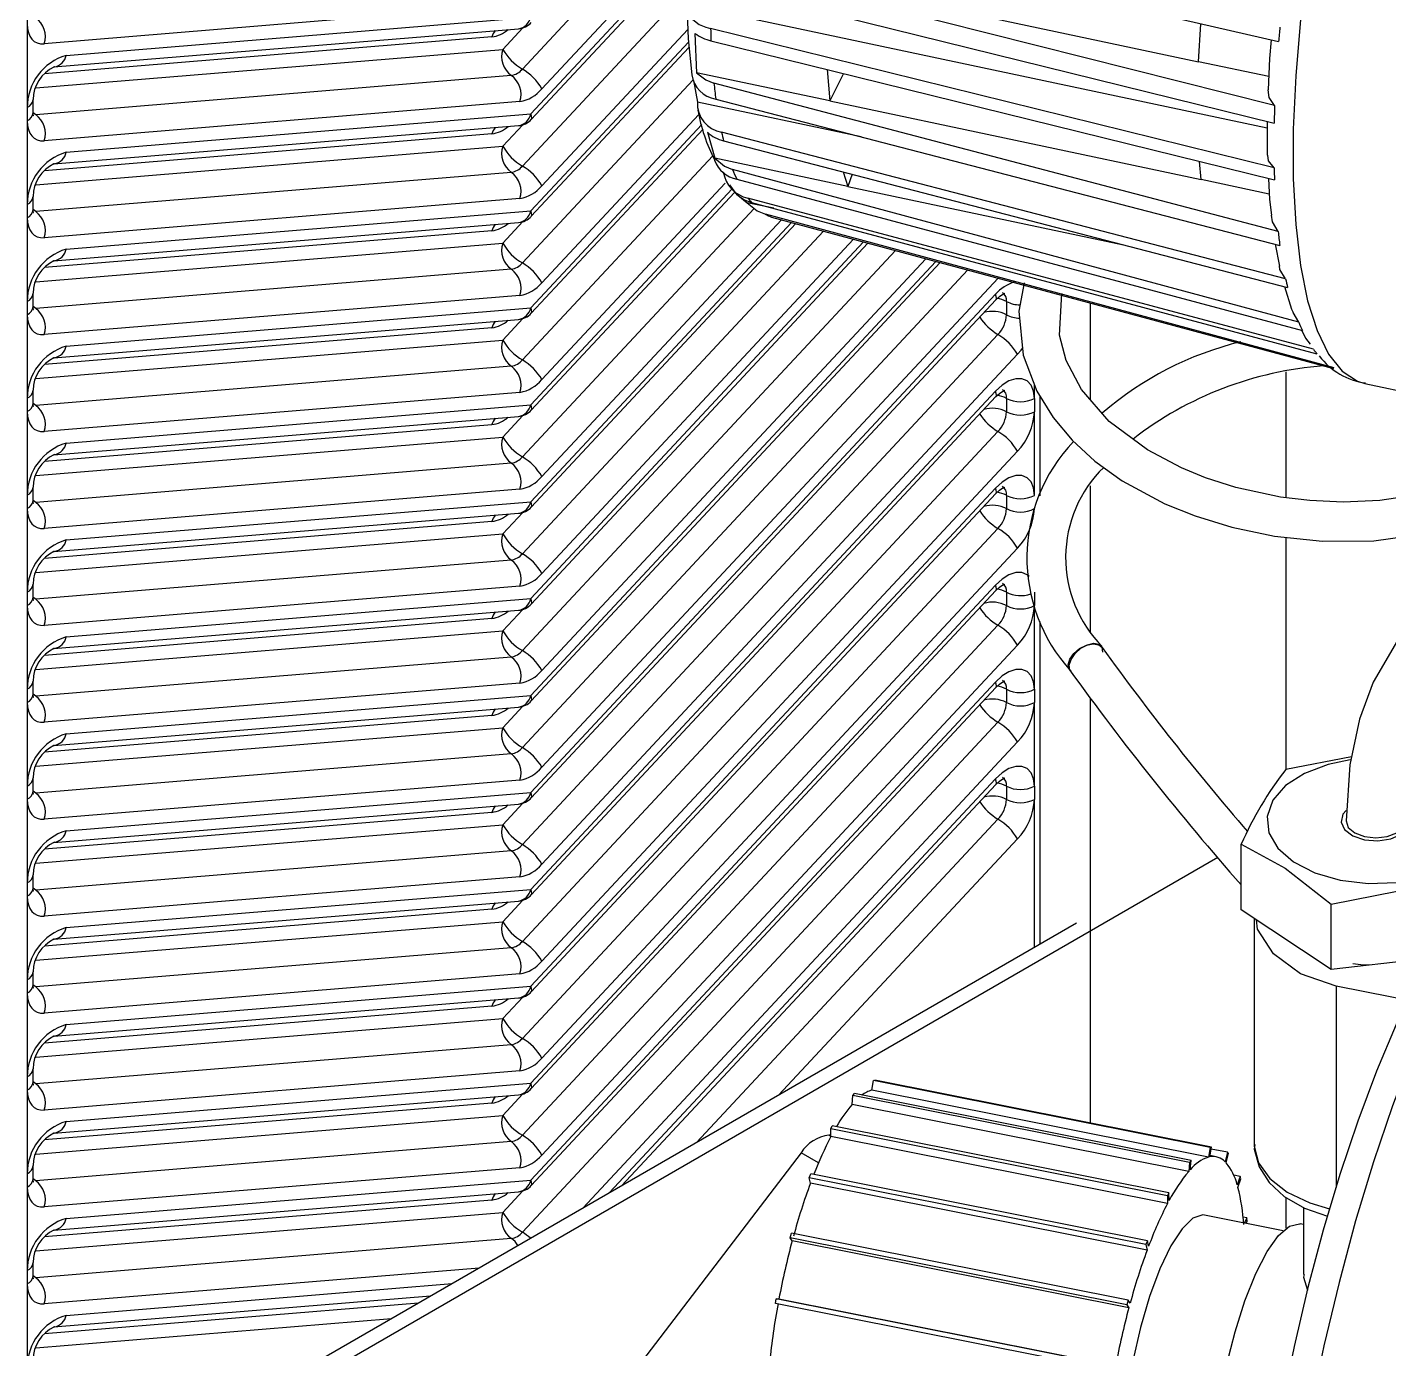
# Model space of a CAD drawing. Header units: millimetres. Extents: x 75 to 2075, y 25 to 1460.
# Drawn here: x 1519.9 to 1634.6, y 816.1 to 927.5 of the extents above; entities that cross this region are included whole.
import ezdxf

# ---------------------------------------------------------------- set-up
doc = ezdxf.new("R2010")
doc.units = ezdxf.units.MM
doc.header["$LTSCALE"] = 5

msp = doc.modelspace()

# ---------------------------------------------------------------- linework, layer by layer
at = {"color": 7, "linetype": 'Continuous', "lineweight": 25}
for p, q in [((1519.935, 1156.84), (1519.935, 764.9)), ((1575.87, 939.188), (1561.647, 923.939)), ((1577.844, 937.222), (1625.359, 926.252)), ((1575.608, 935.482), (1563.29, 922.275)), ((1562.361, 920.159), (1575.537, 934.286)), ((1562.402, 919.702), (1575.517, 933.764)), ((1625.023, 920.883), (1577.564, 932.835)), ((1575.495, 930.621), (1561.647, 915.773)), ((1577.507, 931.113), (1624.978, 919.389)), ((1587.331, 931.198), (1618.622, 924.566)), ((1561.433, 929.369), (1521.363, 926.068)), ((1624.406, 918.969), (1575.505, 929.334)), ((1523.22, 925.099), (1562.361, 928.324)), ((1522.179, 924.118), (1561.32, 927.343)), ((1560.004, 925.602), (1561.7, 927.42)), ((1575.575, 927.282), (1563.29, 914.11)), ((1576.178, 926.953), (1576.329, 923.634)), ((1624.977, 915.63), (1577.506, 927.354)), ((1618.622, 924.566), (1618.808, 927.764)), ((1559.076, 926.647), (1521.397, 923.543)), ((1562.361, 911.993), (1575.633, 926.222)), ((1562.402, 911.537), (1575.679, 925.772)), ((1577.538, 926.334), (1625.007, 914.607)), ((1520.653, 922.36), (1560.004, 925.602)), ((1624.531, 923.314), (1618.622, 924.566)), ((1560.718, 923.403), (1520.649, 920.101)), ((1522.221, 924.123), (1522.179, 924.118)), ((1587.537, 921.259), (1576.329, 923.634)), ((1587.329, 923.915), (1587.537, 921.259)), ((1588.715, 923.572), (1587.537, 921.259)), ((1576.044, 923.044), (1561.647, 907.608)), ((1576.077, 922.971), (1576.391, 921.168)), ((1625.319, 910.247), (1577.786, 922.766)), ((1520.423, 920.26), (1520.423, 921.381)), ((1561.433, 921.203), (1521.363, 917.902)), ((1590.181, 918.245), (1576.391, 921.168)), ((1577.946, 921.421), (1625.462, 909.086)), ((1587.537, 921.259), (1618.828, 914.626)), ((1523.22, 916.934), (1562.361, 920.159)), ((1576.507, 920.116), (1563.29, 905.945)), ((1522.179, 915.953), (1561.32, 919.178)), ((1560.004, 917.436), (1561.7, 919.254)), ((1562.361, 903.828), (1576.76, 919.266)), ((1562.402, 903.371), (1576.874, 918.888)), ((1624.407, 919.53), (1624.403, 916.684)), ((1559.076, 918.481), (1521.397, 915.377)), ((1577.236, 918.629), (1577.864, 916.437)), ((1625.951, 906.28), (1578.434, 918.616)), ((1578.605, 917.889), (1626.119, 905.549)), ((1520.653, 914.194), (1560.004, 917.436)), ((1577.684, 916.637), (1561.647, 899.442)), ((1522.221, 915.957), (1522.179, 915.953)), ((1589.072, 914.061), (1577.864, 916.437)), ((1627.048, 902.626), (1579.357, 915.489)), ((1618.828, 914.626), (1618.707, 916.163)), ((1560.718, 915.237), (1520.649, 911.936)), ((1578.733, 914.337), (1563.29, 897.779)), ((1579.717, 914.654), (1627.366, 901.91)), ((1588.667, 915.276), (1589.072, 914.061)), ((1589.434, 915.076), (1589.072, 914.061)), ((1624.57, 913.409), (1618.828, 914.626)), ((1520.423, 912.094), (1520.423, 913.216)), ((1562.361, 895.662), (1579.329, 913.855)), ((1562.402, 895.206), (1579.509, 913.548)), ((1579.086, 914.177), (1579.637, 913.446)), ((1579.8, 913.326), (1580.577, 912.687)), ((1628.296, 900.333), (1580.648, 913.077)), ((1589.072, 914.061), (1612.292, 909.14)), ((1561.433, 913.038), (1521.363, 909.737)), ((1523.22, 908.768), (1562.361, 911.993)), ((1581.169, 912.208), (1561.647, 891.277)), ((1582.819, 912.211), (1580.577, 912.687)), ((1580.94, 912.714), (1628.587, 899.965)), ((1522.179, 907.788), (1561.32, 911.012)), ((1560.004, 909.271), (1561.7, 911.089)), ((1562.361, 887.497), (1584.307, 911.027)), ((1562.402, 887.04), (1584.679, 910.926)), ((1583.471, 911.252), (1563.29, 889.614)), ((1582.095, 911.729), (1582.405, 911.582)), ((1630.042, 898.764), (1582.123, 911.718)), ((1582.647, 911.474), (1629.975, 898.707)), ((1559.076, 910.316), (1521.397, 907.212)), ((1587.004, 910.299), (1561.647, 883.112)), ((1589.556, 909.611), (1563.29, 881.448)), ((1520.653, 906.029), (1560.004, 909.271)), ((1593.089, 908.658), (1561.647, 874.946)), ((1562.361, 879.331), (1590.392, 909.385)), ((1562.402, 878.875), (1590.764, 909.285)), ((1625.057, 909.191), (1625.42, 907.351)), ((1522.221, 907.792), (1522.179, 907.788)), ((1562.361, 871.166), (1596.476, 907.744)), ((1562.402, 870.71), (1596.849, 907.643)), ((1595.641, 907.969), (1563.29, 873.283)), ((1560.718, 907.072), (1520.649, 903.771)), ((1599.173, 907.016), (1561.647, 866.781)), ((1601.725, 906.328), (1563.29, 865.118)), ((1520.423, 903.929), (1520.423, 905.05)), ((1561.433, 904.873), (1521.363, 901.571)), ((1562.361, 863.001), (1601.502, 904.967)), ((1562.402, 862.544), (1601.542, 904.511)), ((1601.533, 904.501), (1601.542, 904.511)), ((1602.431, 904.362), (1602.431, 903.24)), ((1609.502, 896.096), (1609.502, 904.23)), ((1522.179, 899.622), (1561.32, 902.847)), ((1523.22, 900.603), (1562.361, 903.828)), ((1560.004, 901.106), (1561.7, 902.924)), ((1627.048, 902.626), (1626.58, 903.445)), ((1559.076, 902.151), (1521.397, 899.046)), ((1601.716, 901.577), (1561.647, 858.615)), ((1520.653, 897.864), (1560.004, 901.106)), ((1522.221, 899.627), (1522.179, 899.622)), ((1603.359, 899.914), (1563.29, 856.952)), ((1560.718, 898.906), (1520.649, 895.605)), ((1626.001, 887.832), (1626.001, 898.441)), ((1604.788, 896.197), (1604.788, 897.332)), ((1632.631, 897.444), (1637.154, 896.486)), ((1520.423, 895.763), (1520.423, 896.885)), ((1561.433, 896.707), (1521.363, 893.406)), ((1562.361, 854.835), (1601.502, 896.802)), ((1562.402, 854.379), (1601.542, 896.345)), ((1601.533, 896.335), (1601.542, 896.345)), ((1602.431, 896.197), (1602.431, 895.075)), ((1604.788, 896.197), (1604.788, 895.075)), ((1605.276, 887.978), (1605.276, 896.337)), ((1523.22, 892.437), (1562.361, 895.662)), ((1560.004, 892.94), (1561.7, 894.758)), ((1604.788, 888.031), (1604.788, 895.075)), ((1559.076, 893.985), (1521.397, 890.881)), ((1522.179, 891.457), (1561.32, 894.682)), ((1520.653, 889.698), (1560.004, 892.94)), ((1601.716, 893.412), (1561.647, 850.45)), ((1522.221, 891.461), (1522.179, 891.457)), ((1603.359, 891.749), (1563.29, 848.787)), ((1560.718, 890.741), (1520.649, 887.44)), ((1520.423, 887.598), (1520.423, 888.719)), ((1561.433, 888.542), (1521.363, 885.241)), ((1562.361, 846.67), (1601.502, 888.636)), ((1562.402, 846.213), (1601.542, 888.18)), ((1601.533, 888.17), (1601.542, 888.18)), ((1602.431, 888.031), (1602.431, 886.91)), ((1609.502, 876.509), (1609.502, 888.831)), ((1523.22, 884.272), (1562.361, 887.497)), ((1559.076, 885.82), (1521.397, 882.715)), ((1522.179, 883.291), (1561.32, 886.516)), ((1560.004, 884.775), (1561.7, 886.593)), ((1520.653, 881.533), (1560.004, 884.775)), ((1601.716, 885.246), (1561.647, 842.285)), ((1626.001, 864.944), (1626.001, 884.499)), ((1522.221, 883.296), (1522.179, 883.291)), ((1603.359, 883.583), (1563.29, 840.621)), ((1560.718, 882.576), (1520.649, 879.274)), ((1520.423, 879.433), (1520.423, 880.554)), ((1561.433, 880.376), (1521.363, 877.075)), ((1562.361, 838.504), (1601.502, 880.471)), ((1562.402, 838.048), (1601.542, 880.014)), ((1601.533, 880.005), (1601.542, 880.014)), ((1602.431, 879.866), (1602.431, 878.744)), ((1604.788, 879.866), (1604.788, 878.744)), ((1523.22, 876.107), (1562.361, 879.331)), ((1604.788, 871.7), (1604.788, 878.744)), ((1559.076, 877.654), (1521.397, 874.55)), ((1522.179, 875.126), (1561.32, 878.351)), ((1560.004, 876.609), (1561.7, 878.427)), ((1520.653, 873.367), (1560.004, 876.609)), ((1601.716, 877.081), (1561.647, 834.119)), ((1605.276, 850.23), (1605.276, 877.409)), ((1603.359, 875.418), (1563.29, 832.456)), ((1560.718, 874.41), (1520.649, 871.109)), ((1522.221, 875.13), (1522.179, 875.126)), ((1520.423, 871.267), (1520.423, 872.389)), ((1561.433, 872.211), (1521.363, 868.91)), ((1562.361, 830.339), (1601.502, 872.305)), ((1562.402, 829.883), (1601.542, 871.849)), ((1601.533, 871.839), (1601.542, 871.849)), ((1523.22, 867.941), (1562.361, 871.166)), ((1602.431, 871.7), (1602.431, 870.579)), ((1604.788, 871.7), (1604.788, 870.579)), ((1609.502, 835.153), (1609.502, 870.937)), ((1559.076, 869.489), (1521.397, 866.385)), ((1522.179, 866.961), (1561.32, 870.185)), ((1560.004, 868.444), (1561.7, 870.262)), ((1604.788, 863.535), (1604.788, 870.579)), ((1520.653, 865.202), (1560.004, 868.444)), ((1601.716, 868.916), (1561.647, 825.954)), ((1603.359, 867.252), (1566.728, 827.977)), ((1560.718, 866.245), (1520.649, 862.944)), ((1522.221, 866.965), (1522.179, 866.961)), ((1631.49, 865.996), (1625.967, 864.937)), ((1520.423, 863.102), (1520.423, 864.223)), ((1561.433, 864.046), (1521.363, 860.744)), ((1568.994, 829.285), (1601.502, 864.14)), ((1523.22, 859.776), (1562.361, 863.001)), ((1570.004, 829.868), (1601.542, 863.684)), ((1601.533, 863.674), (1601.542, 863.684)), ((1602.431, 863.535), (1602.431, 862.413)), ((1604.788, 863.535), (1604.788, 862.413)), ((1522.179, 858.795), (1561.32, 862.02)), ((1560.004, 860.279), (1561.7, 862.097)), ((1604.788, 849.948), (1604.788, 862.413)), ((1520.653, 857.036), (1560.004, 860.279)), ((1559.076, 861.324), (1521.397, 858.219)), ((1601.716, 860.75), (1576.307, 833.507)), ((1560.718, 858.079), (1520.649, 854.778)), ((1522.221, 858.8), (1522.179, 858.795)), ((1603.359, 859.087), (1583.227, 837.502)), ((1622.204, 853.123), (1622.204, 858.635)), ((1620.242, 857.509), (1519.935, 799.603)), ((1520.423, 854.936), (1520.423, 856.058)), ((1561.433, 855.88), (1521.363, 852.579)), ((1523.22, 851.61), (1562.361, 854.835)), ((1522.179, 850.63), (1561.32, 853.855)), ((1560.004, 852.113), (1561.7, 853.931)), ((1629.777, 848.091), (1629.777, 853.603)), ((1559.076, 853.158), (1521.397, 850.054)), ((1629.777, 848.091), (1622.204, 853.123)), ((1623.29, 852.402), (1623.29, 833.394)), ((1608.323, 851.989), (1519.935, 800.964)), ((1520.653, 848.871), (1560.004, 852.113)), ((1522.221, 850.634), (1522.179, 850.63)), ((1560.718, 849.914), (1520.649, 846.613)), ((1641.113, 849.361), (1629.777, 848.091)), ((1520.423, 846.771), (1520.423, 847.892)), ((1561.433, 847.715), (1521.363, 844.414)), ((1523.22, 843.445), (1562.361, 846.67)), ((1638.393, 845.064), (1630.2, 846.695)), ((1630.2, 846.695), (1630.2, 829.727)), ((1522.179, 842.464), (1561.32, 845.689)), ((1560.004, 843.948), (1561.7, 845.766)), ((1559.076, 844.993), (1521.397, 841.888)), ((1520.653, 840.706), (1560.004, 843.948)), ((1522.221, 842.469), (1522.179, 842.464)), ((1560.718, 841.749), (1520.649, 838.447)), ((1520.423, 838.605), (1520.423, 839.727)), ((1561.433, 839.549), (1521.363, 836.248)), ((1523.22, 835.28), (1562.361, 838.504)), ((1591.087, 837.921), (1591.223, 838.739)), ((1591.223, 838.739), (1591.341, 838.766)), ((1619.586, 833.096), (1591.223, 838.739)), ((1619.703, 833.123), (1591.341, 838.766)), ((1522.179, 834.299), (1561.32, 837.524)), ((1560.004, 835.782), (1561.7, 837.6)), ((1589.422, 836.716), (1589.483, 837.481)), ((1589.483, 837.481), (1589.615, 837.627)), ((1617.845, 831.838), (1589.483, 837.481)), ((1617.978, 831.984), (1589.615, 837.627)), ((1619.45, 832.278), (1591.087, 837.921)), ((1559.076, 836.827), (1521.397, 833.723)), ((1617.785, 831.073), (1589.422, 836.716)), ((1520.653, 832.54), (1560.004, 835.782)), ((1522.221, 834.303), (1522.179, 834.299)), ((1587.642, 834.116), (1587.477, 834.121)), ((1587.645, 834.024), (1587.477, 834.121)), ((1587.625, 834.667), (1587.76, 834.92)), ((1615.988, 829.024), (1587.625, 834.667)), ((1587.645, 834.022), (1587.625, 834.667)), ((1616.008, 828.379), (1587.645, 834.022)), ((1616.123, 829.276), (1587.76, 834.92)), ((1560.718, 833.583), (1520.649, 830.282)), ((1619.586, 833.096), (1619.45, 832.278)), ((1619.567, 832.305), (1619.703, 833.123)), ((1619.703, 833.123), (1619.586, 833.096)), ((1621.054, 832.686), (1619.676, 832.96)), ((1585.122, 832.649), (1570.237, 813.163)), ((1586.596, 831.798), (1585.122, 832.649)), ((1617.845, 831.838), (1617.785, 831.073)), ((1617.978, 831.984), (1617.845, 831.838)), ((1617.917, 831.219), (1617.978, 831.984)), ((1620.1, 832.306), (1619.585, 832.409)), ((1621.054, 832.686), (1620.855, 831.889)), ((1620.947, 831.794), (1621.146, 832.591)), ((1621.146, 832.591), (1621.054, 832.686)), ((1520.423, 830.44), (1520.423, 831.562)), ((1561.433, 831.384), (1521.363, 828.083)), ((1585.814, 830.547), (1585.941, 830.883)), ((1614.177, 824.904), (1585.814, 830.547)), ((1585.914, 830.08), (1585.814, 830.547)), ((1614.303, 825.24), (1585.941, 830.883)), ((1622.119, 830.645), (1621.585, 830.751)), ((1622.119, 830.645), (1621.874, 829.939)), ((1622.178, 830.437), (1622.119, 830.645)), ((1522.179, 826.134), (1561.32, 829.358)), ((1523.22, 827.114), (1562.361, 830.339)), ((1560.004, 827.617), (1561.7, 829.435)), ((1614.276, 824.436), (1585.914, 830.08)), ((1621.933, 829.731), (1622.178, 830.437)), ((1559.076, 828.662), (1521.397, 825.558)), ((1616.123, 829.276), (1615.988, 829.024)), ((1615.988, 829.024), (1616.008, 828.379)), ((1616.143, 828.631), (1616.123, 829.276)), ((1626.001, 826.289), (1626.001, 828.872)), ((1520.653, 824.375), (1560.004, 827.617)), ((1625.753, 826.083), (1619.124, 827.402)), ((1622.687, 827.153), (1622.366, 827.217)), ((1622.687, 827.153), (1622.483, 826.734)), ((1622.708, 826.851), (1622.687, 827.153)), ((1627.456, 828.031), (1627.456, 822.381)), ((1522.221, 826.138), (1522.179, 826.134)), ((1584.212, 825.487), (1584.318, 825.877)), ((1612.681, 820.234), (1584.318, 825.877)), ((1622.636, 826.704), (1622.708, 826.851)), ((1627.456, 826.594), (1627.165, 826.652)), ((1560.718, 825.418), (1520.649, 822.116)), ((1612.575, 819.844), (1584.212, 825.487)), ((1584.382, 825.239), (1584.212, 825.487)), ((1612.744, 819.595), (1584.382, 825.239)), ((1614.303, 825.24), (1614.177, 824.904)), ((1614.177, 824.904), (1614.276, 824.436)), ((1614.403, 824.772), (1614.303, 825.24)), ((1520.423, 822.275), (1520.423, 823.396)), ((1557.995, 822.935), (1521.363, 819.917)), ((1523.22, 818.949), (1555.728, 821.627)), ((1522.179, 817.968), (1553.92, 820.583)), ((1582.961, 819.937), (1583.037, 820.346)), ((1611.4, 814.703), (1583.037, 820.346)), ((1583.037, 820.346), (1583.262, 820.339)), ((1583.262, 820.339), (1611.625, 814.696)), ((1612.681, 820.234), (1612.575, 819.844)), ((1612.851, 819.985), (1612.681, 820.234)), ((1552.887, 819.987), (1521.397, 817.392)), ((1611.324, 814.294), (1582.961, 819.937)), ((1612.575, 819.844), (1612.744, 819.595)), ((1520.653, 816.209), (1550.621, 818.678)), ((1522.221, 817.973), (1522.179, 817.968))]:
    msp.add_line(p, q, dxfattribs=at)
at = {"color": 7, "linetype": 'Continuous', "lineweight": 25, "flags": 128}
for points in [[(1634.97, 962.173), (1633.436, 957.668), (1632.015, 952.932), (1630.726, 948.031), (1629.587, 943.03), (1628.613, 937.996), (1627.817, 932.999), (1627.21, 928.105), (1626.8, 923.38), (1626.593, 918.89), (1626.591, 914.693), (1626.795, 910.848), (1627.201, 907.405), (1627.805, 904.412), (1628.598, 901.91), (1629.57, 899.931), (1630.706, 898.503), (1631.993, 897.644), (1632.631, 897.444)], [(1575.505, 929.334), (1575.521, 928.838), (1575.872, 928.223), (1576.554, 927.71), (1577.116, 927.468), (1577.506, 927.354)], [(1575.522, 928.664), (1575.606, 926.479), (1575.914, 923.469)], [(1519.935, 927.745), (1519.96, 927.364), (1520.034, 927.02), (1520.157, 926.72), (1520.324, 926.471), (1520.533, 926.278), (1520.78, 926.144), (1521.059, 926.074), (1521.363, 926.068)], [(1624.734, 926.396), (1624.601, 924.837), (1624.479, 922.18)], [(1576.329, 923.634), (1577.1, 923.032), (1577.786, 922.766)], [(1625.023, 920.883), (1624.561, 921.541), (1624.479, 922.18)], [(1520.649, 920.101), (1520.428, 920.263), (1520.423, 920.268)], [(1520.439, 920.03), (1520.452, 920.015), (1520.427, 920.159), (1520.423, 920.26)], [(1562.402, 919.702), (1562.421, 919.727), (1562.449, 919.834), (1562.429, 919.98), (1562.361, 920.159)], [(1519.935, 919.579), (1519.96, 919.198), (1520.034, 918.854), (1520.157, 918.555), (1520.324, 918.306), (1520.533, 918.112), (1520.78, 917.979), (1521.059, 917.908), (1521.363, 917.902)], [(1624.977, 915.63), (1624.513, 916.219), (1624.44, 916.686)], [(1577.864, 916.437), (1578.663, 915.773), (1579.357, 915.489)], [(1624.502, 914.731), (1624.593, 912.965), (1624.745, 911.638)], [(1520.649, 911.936), (1520.428, 912.098), (1520.423, 912.103)], [(1520.439, 911.865), (1520.452, 911.849), (1520.427, 911.994), (1520.423, 912.094)], [(1562.402, 911.537), (1562.421, 911.562), (1562.449, 911.669), (1562.429, 911.814), (1562.361, 911.993)], [(1580.577, 912.687), (1581.417, 912.007), (1582.123, 911.718)], [(1519.935, 911.414), (1519.96, 911.033), (1520.034, 910.689), (1520.157, 910.389), (1520.324, 910.14), (1520.533, 909.947), (1520.78, 909.814), (1521.059, 909.743), (1521.363, 909.737)], [(1625.319, 910.247), (1624.836, 911.073), (1624.762, 911.64)], [(1625.951, 906.28), (1625.474, 907.049), (1625.433, 907.353)], [(1601.542, 904.511), (1601.833, 904.784), (1602.127, 904.983), (1602.304, 905.056), (1602.295, 905.057)], [(1603.914, 905.928), (1603.474, 903.558), (1603.851, 899.828), (1604.983, 896.812), (1606.362, 894.579), (1607.955, 892.687), (1609.888, 890.915), (1612.184, 889.263), (1615.784, 887.32), (1618.326, 886.294), (1621.412, 885.346), (1625.002, 884.604), (1629.053, 884.179), (1633.386, 884.211), (1637.781, 884.804), (1641.262, 885.795), (1643.904, 887.004), (1645.803, 888.28), (1647.084, 889.512), (1648.07, 890.951), (1648.555, 892.168), (1648.758, 893.416), (1648.673, 894.044)], [(1637.086, 888.064), (1633.886, 887.591), (1630.807, 887.46), (1627.993, 887.588), (1625.524, 887.89), (1621.762, 888.697), (1619.204, 889.517), (1617.17, 890.348), (1614.322, 891.852), (1611.096, 894.264), (1608.761, 896.946), (1607.471, 899.397), (1606.907, 901.516), (1607.107, 905.027)], [(1625.86, 905.616), (1626.453, 903.713), (1626.583, 903.446)], [(1520.649, 903.771), (1520.428, 903.932), (1520.423, 903.937)], [(1520.439, 903.7), (1520.452, 903.684), (1520.427, 903.829), (1520.423, 903.929)], [(1601.542, 904.511), (1601.561, 904.536), (1601.59, 904.643), (1601.57, 904.788), (1601.502, 904.967)], [(1519.935, 903.248), (1519.96, 902.868), (1520.034, 902.524), (1520.157, 902.224), (1520.324, 901.975), (1520.533, 901.782), (1520.78, 901.648), (1521.059, 901.578), (1521.363, 901.571)], [(1562.402, 903.371), (1562.421, 903.396), (1562.449, 903.503), (1562.429, 903.649), (1562.361, 903.828)], [(1627.326, 901.921), (1627.637, 901.283), (1628.024, 900.772)], [(1603.359, 899.914), (1603.664, 900.272), (1603.81, 900.47)], [(1604.788, 896.197), (1604.716, 896.821), (1604.506, 897.324), (1604.17, 897.677), (1603.728, 897.857), (1603.208, 897.854), (1602.64, 897.668), (1602.06, 897.31), (1601.502, 896.802)], [(1601.542, 896.345), (1601.561, 896.37), (1601.59, 896.477), (1601.57, 896.623), (1601.502, 896.802)], [(1601.542, 896.345), (1601.833, 896.619), (1602.127, 896.818), (1602.304, 896.89), (1602.295, 896.892)], [(1519.935, 895.083), (1519.96, 894.702), (1520.034, 894.358), (1520.157, 894.059), (1520.324, 893.809), (1520.533, 893.616), (1520.78, 893.483), (1521.059, 893.412), (1521.363, 893.406)], [(1520.649, 895.605), (1520.428, 895.767), (1520.423, 895.772)], [(1520.439, 895.534), (1520.452, 895.518), (1520.427, 895.663), (1520.423, 895.763)], [(1562.402, 895.206), (1562.421, 895.231), (1562.449, 895.338), (1562.429, 895.484), (1562.361, 895.662)], [(1604.788, 888.031), (1604.716, 888.655), (1604.506, 889.159), (1604.17, 889.511), (1603.728, 889.692), (1603.208, 889.689), (1602.64, 889.502), (1602.06, 889.144), (1601.502, 888.636)], [(1601.542, 888.18), (1601.561, 888.205), (1601.59, 888.312), (1601.57, 888.457), (1601.502, 888.636)], [(1601.542, 888.18), (1601.833, 888.453), (1602.127, 888.652), (1602.304, 888.725), (1602.295, 888.726)], [(1519.935, 886.918), (1519.96, 886.537), (1520.034, 886.193), (1520.157, 885.893), (1520.324, 885.644), (1520.533, 885.451), (1520.78, 885.317), (1521.059, 885.247), (1521.363, 885.241)], [(1520.649, 887.44), (1520.428, 887.602), (1520.423, 887.606)], [(1520.439, 887.369), (1520.452, 887.353), (1520.427, 887.498), (1520.423, 887.598)], [(1562.402, 887.04), (1562.421, 887.065), (1562.449, 887.173), (1562.429, 887.318), (1562.361, 887.497)], [(1723.456, 870.176), (1719.858, 871.502), (1710.596, 874.667), (1701.102, 877.657), (1691.815, 880.268), (1682.478, 882.493), (1672.116, 884.331), (1665.278, 885.051), (1658.351, 885.217), (1651.513, 884.593), (1645.408, 883.018), (1640.979, 880.888), (1639.308, 879.748), (1637.488, 878.193), (1635.385, 875.792), (1633.316, 872.281), (1632.16, 869.172), (1631.348, 865.324), (1631.04, 860.608)], [(1604.357, 881.185), (1604.17, 881.346), (1603.728, 881.526), (1603.208, 881.523), (1602.64, 881.337), (1602.06, 880.979), (1601.502, 880.471)], [(1601.542, 880.014), (1601.561, 880.039), (1601.59, 880.146), (1601.57, 880.292), (1601.502, 880.471)], [(1601.542, 880.014), (1601.833, 880.288), (1602.127, 880.487), (1602.304, 880.559), (1602.295, 880.561)], [(1519.935, 878.752), (1519.96, 878.371), (1520.034, 878.027), (1520.157, 877.728), (1520.324, 877.479), (1520.533, 877.285), (1520.78, 877.152), (1521.059, 877.081), (1521.363, 877.075)], [(1520.649, 879.274), (1520.428, 879.436), (1520.423, 879.441)], [(1520.439, 879.203), (1520.452, 879.188), (1520.427, 879.332), (1520.423, 879.433)], [(1562.402, 878.875), (1562.421, 878.9), (1562.449, 879.007), (1562.429, 879.153), (1562.361, 879.331)], [(1607.749, 873.327), (1607.735, 873.347), (1607.637, 873.747), (1607.765, 874.226), (1608.1, 874.712), (1608.59, 875.129), (1609.163, 875.416), (1609.729, 875.528), (1610.203, 875.448), (1610.503, 875.203)], [(1607.84, 873.206), (1607.781, 873.304), (1607.723, 873.713), (1607.878, 874.207), (1608.224, 874.709), (1608.706, 875.145), (1609.252, 875.447), (1609.779, 875.569), (1610.206, 875.493), (1610.468, 875.231), (1610.526, 874.822)], [(1604.788, 871.7), (1604.716, 872.324), (1604.506, 872.828), (1604.17, 873.181), (1603.728, 873.361), (1603.208, 873.358), (1602.64, 873.172), (1602.06, 872.814), (1601.502, 872.305)], [(1601.542, 871.849), (1601.561, 871.874), (1601.59, 871.981), (1601.57, 872.127), (1601.502, 872.305)], [(1601.542, 871.849), (1601.833, 872.123), (1602.127, 872.321), (1602.304, 872.394), (1602.295, 872.395)], [(1520.649, 871.109), (1520.428, 871.271), (1520.423, 871.276)], [(1520.439, 871.038), (1520.452, 871.022), (1520.427, 871.167), (1520.423, 871.267)], [(1562.402, 870.71), (1562.421, 870.735), (1562.449, 870.842), (1562.429, 870.987), (1562.361, 871.166)], [(1519.935, 870.587), (1519.96, 870.206), (1520.034, 869.862), (1520.157, 869.562), (1520.324, 869.313), (1520.533, 869.12), (1520.78, 868.987), (1521.059, 868.916), (1521.363, 868.91)], [(1604.788, 863.535), (1604.716, 864.159), (1604.506, 864.663), (1604.17, 865.015), (1603.728, 865.196), (1603.208, 865.192), (1602.64, 865.006), (1602.06, 864.648), (1601.502, 864.14)], [(1631.372, 865.754), (1629.524, 865.369), (1627.528, 864.607), (1625.942, 863.573), (1624.873, 862.337), (1624.395, 860.983), (1624.541, 859.604), (1625.299, 858.294), (1626.62, 857.142), (1628.411, 856.226), (1630.553, 855.609), (1632.897, 855.334), (1635.286, 855.418), (1637.556, 855.856), (1639.551, 856.618), (1641.138, 857.652), (1642.206, 858.888), (1642.684, 860.242), (1642.538, 861.621), (1641.78, 862.931), (1640.459, 864.083), (1638.668, 864.999), (1636.526, 865.615), (1636.526, 865.615)], [(1601.542, 863.684), (1601.561, 863.709), (1601.59, 863.816), (1601.57, 863.961), (1601.502, 864.14)], [(1601.542, 863.684), (1601.833, 863.957), (1602.127, 864.156), (1602.304, 864.229), (1602.295, 864.23)], [(1520.649, 862.944), (1520.428, 863.105), (1520.423, 863.11)], [(1520.439, 862.873), (1520.452, 862.857), (1520.427, 863.001), (1520.423, 863.102)], [(1562.402, 862.544), (1562.421, 862.569), (1562.449, 862.676), (1562.429, 862.822), (1562.361, 863.001)], [(1519.935, 862.421), (1519.96, 862.041), (1520.034, 861.697), (1520.157, 861.397), (1520.324, 861.148), (1520.533, 860.955), (1520.78, 860.821), (1521.059, 860.751), (1521.363, 860.744)], [(1631.048, 861.488), (1630.782, 861.161), (1630.628, 860.51), (1630.918, 859.875), (1631.606, 859.352), (1632.589, 859.021), (1633.717, 858.932), (1634.817, 859.099), (1635.723, 859.496), (1636.297, 860.064), (1636.451, 860.715), (1636.161, 861.35), (1636.119, 861.398)], [(1631.04, 860.607), (1631.23, 860.06), (1631.772, 859.592)], [(1631.772, 859.592), (1632.583, 859.279), (1633.54, 859.169), (1634.496, 859.279), (1635.307, 859.592), (1635.849, 860.06), (1636.04, 860.612), (1636.04, 860.614)], [(1622.204, 858.635), (1625.923, 856.623), (1629.777, 853.603)], [(1520.649, 854.778), (1520.428, 854.94), (1520.423, 854.945)], [(1520.439, 854.707), (1520.452, 854.691), (1520.427, 854.836), (1520.423, 854.936)], [(1562.402, 854.379), (1562.421, 854.404), (1562.449, 854.511), (1562.429, 854.657), (1562.361, 854.835)], [(1629.777, 853.603), (1635.344, 854.686), (1641.113, 854.873)], [(1519.935, 854.256), (1519.96, 853.875), (1520.034, 853.531), (1520.157, 853.232), (1520.324, 852.982), (1520.533, 852.789), (1520.78, 852.656), (1521.059, 852.585), (1521.363, 852.579)], [(1630.2, 846.695), (1627.212, 847.725), (1624.928, 849.402), (1623.576, 851.496), (1623.495, 852.266)], [(1632.977, 848.45), (1632.498, 848.442), (1631.604, 848.552)], [(1520.649, 846.613), (1520.428, 846.775), (1520.423, 846.779)], [(1520.439, 846.542), (1520.452, 846.526), (1520.427, 846.671), (1520.423, 846.771)], [(1562.402, 846.213), (1562.421, 846.238), (1562.449, 846.345), (1562.429, 846.491), (1562.361, 846.67)], [(1519.935, 846.091), (1519.96, 845.71), (1520.034, 845.366), (1520.157, 845.066), (1520.324, 844.817), (1520.533, 844.624), (1520.78, 844.49), (1521.059, 844.42), (1521.363, 844.414)], [(1638.393, 845.064), (1636.651, 841.015), (1634.966, 836.604), (1633.359, 831.88), (1631.847, 826.898), (1630.449, 821.716), (1629.179, 816.391), (1628.053, 810.985), (1627.084, 805.561), (1626.282, 800.179), (1625.656, 794.901), (1625.215, 789.788), (1624.962, 784.899), (1624.901, 780.288), (1625.033, 776.01), (1625.355, 772.112), (1625.865, 768.639), (1626.556, 765.631), (1627.42, 763.123), (1628.449, 761.143), (1629.629, 759.713), (1630.948, 758.851), (1631.651, 758.636)], [(1635.435, 843.822), (1635.265, 843.455), (1633.608, 839.521), (1632.024, 835.295), (1630.526, 830.818), (1629.125, 826.134), (1627.833, 821.288), (1626.662, 816.327), (1625.623, 811.301)], [(1520.649, 838.447), (1520.428, 838.609), (1520.423, 838.614)], [(1520.439, 838.376), (1520.452, 838.361), (1520.427, 838.505), (1520.423, 838.605)], [(1562.402, 838.048), (1562.421, 838.073), (1562.449, 838.18), (1562.429, 838.326), (1562.361, 838.504)], [(1519.935, 837.925), (1519.96, 837.544), (1520.034, 837.2), (1520.157, 836.901), (1520.324, 836.652), (1520.533, 836.458), (1520.78, 836.325), (1521.059, 836.254), (1521.363, 836.248)], [(1623.29, 833.394), (1623.294, 833.213), (1623.667, 831.803), (1624.614, 830.486), (1626.079, 829.337), (1627.978, 828.424), (1629.635, 827.923)], [(1623.342, 833.346), (1623.31, 832.959), (1623.711, 831.467), (1624.558, 830.14), (1625.833, 828.969), (1627.528, 827.99), (1629.474, 827.303)], [(1519.935, 829.76), (1519.96, 829.379), (1520.034, 829.035), (1520.157, 828.735), (1520.324, 828.486), (1520.533, 828.293), (1520.78, 828.16), (1521.059, 828.089), (1521.363, 828.083)], [(1520.649, 830.282), (1520.428, 830.444), (1520.423, 830.448)], [(1520.439, 830.211), (1520.452, 830.195), (1520.427, 830.34), (1520.423, 830.44)], [(1562.402, 829.883), (1562.421, 829.908), (1562.449, 830.015), (1562.429, 830.16), (1562.361, 830.339)], [(1619.124, 827.402), (1618.96, 827.421), (1618.13, 827.133), (1617.225, 826.247), (1616.287, 824.803), (1615.36, 822.869), (1614.487, 820.536), (1613.709, 817.912), (1613.063, 815.121), (1612.579, 812.292), (1612.279, 809.559), (1612.177, 807.048)], [(1624.4, 824.326), (1625.36, 825.68), (1626.278, 826.47), (1627.114, 826.661), (1627.165, 826.652)], [(1621.636, 798.864), (1620.97, 799.272), (1620.403, 800.278), (1620.01, 801.83), (1619.81, 803.859), (1619.81, 806.278), (1620.01, 808.979), (1620.403, 811.846), (1620.97, 814.752), (1621.687, 817.572), (1622.523, 820.181), (1623.441, 822.465), (1624.4, 824.326)], [(1519.935, 821.594), (1519.96, 821.213), (1520.034, 820.87), (1520.157, 820.57), (1520.324, 820.321), (1520.533, 820.127), (1520.78, 819.994), (1521.059, 819.924), (1521.363, 819.917)], [(1520.649, 822.116), (1520.428, 822.278), (1520.423, 822.283)], [(1520.439, 822.045), (1520.452, 822.03), (1520.427, 822.174), (1520.423, 822.275)], [(1627.497, 822.378), (1627.465, 822.173), (1627.781, 821.068)]]:
    msp.add_lwpolyline(points, dxfattribs=at)
at = {"color": 7, "linetype": 'Continuous', "lineweight": 25}
for centre, radius, start, end in [((1519.523, 926.686), 1.941, 341.43504, 54.5512), ((1561.125, 928.593), 1.265, 278.8405, 347.70636), ((1558.716, 929.27), 2.648, 277.80903, 310.99923), ((1560.633, 926.193), 1.622, 142.47611, 163.73984), ((1561.183, 929.004), 1.667, 274.70992, 316.99514), ((1578.32, 929.854), 3.606, 233.56852, 257.47553), ((1645.323, 928.996), 67.838, 181.38676, 182.24908), ((1748.596, 915.622), 123.695, 174.50479, 175.07015), ((1524.538, 920.688), 4.604, 106.63679, 179.84564), ((1521.976, 925.374), 1.275, 281.10753, 347.56451), ((1561.844, 924.984), 1.941, 161.43504, 234.5512), ((1563.934, 927.84), 4.522, 209.66643, 239.62449), ((1523.553, 921.306), 3.131, 116.16397, 178.63549), ((1560.461, 924.921), 1.54, 279.63258, 320.36204), ((1559.593, 921.821), 1.941, 341.43504, 54.5512), ((1559.36, 920.037), 4.522, 29.66643, 59.62449), ((1578.258, 923.748), 2.348, 186.80199, 262.35234), ((1560.917, 924.241), 3.081, 279.63258, 320.36204), ((1622.081, 927.33), 44.529, 185.8836, 187.62561), ((1519.588, 921.465), 0.839, 294.39568, 354.06434), ((1578.852, 921.045), 2.465, 177.14094, 260.23069), ((1519.589, 920.343), 0.838, 294.37466, 354.3052), ((1519.523, 918.52), 1.941, 341.43504, 54.5512), ((1561.125, 920.428), 1.265, 278.8405, 347.70636), ((1590.114, 922.746), 13.861, 189.36778, 207.87114), ((1721.541, 917.261), 96.586, 177.85062, 178.73746), ((1558.716, 921.105), 2.648, 277.80903, 310.99923), ((1560.633, 918.027), 1.622, 142.47611, 163.73984), ((1561.183, 920.839), 1.667, 274.70992, 316.99514), ((1579.32, 920.846), 3.042, 226.76012, 256.39562), ((1604.365, 924.315), 26.549, 192.39523, 194.00695), ((1524.538, 912.523), 4.604, 106.63679, 179.84564), ((1521.976, 917.208), 1.275, 281.10753, 347.56451), ((1561.844, 916.818), 1.941, 161.43504, 234.5512), ((1563.934, 919.675), 4.522, 209.66643, 239.62449), ((1523.553, 913.141), 3.131, 116.16397, 178.63549), ((1560.461, 916.756), 1.54, 279.63258, 320.36204), ((1559.36, 911.872), 4.522, 29.66643, 59.62449), ((1580.229, 917.141), 2.539, 200.2988, 258.36896), ((1591.914, 920.4), 13.483, 201.35979, 205.22356), ((1698.026, 917.283), 73.068, 181.29621, 182.09927), ((1559.593, 913.656), 1.941, 341.43504, 54.5512), ((1581.181, 915.655), 2.633, 188.06453, 258.3077), ((1519.588, 913.3), 0.839, 294.39568, 354.06434), ((1560.917, 916.075), 3.081, 279.63258, 320.36204), ((1581.688, 915.579), 2.961, 223.62712, 255.35512), ((1585.799, 916.927), 6.431, 216.77783, 220.92571), ((1519.589, 912.177), 0.838, 294.37466, 354.3052), ((1519.523, 910.355), 1.941, 341.43504, 54.5512), ((1561.125, 912.262), 1.265, 278.8405, 347.70636), ((1558.716, 912.94), 2.648, 277.80903, 310.99923), ((1560.633, 909.862), 1.622, 142.47611, 163.73984), ((1561.183, 912.673), 1.667, 274.70992, 316.99514), ((1583.847, 914.74), 3.479, 240.30179, 249.83743), ((1671.391, 915.347), 46.353, 186.31654, 187.76335), ((1524.538, 904.357), 4.604, 106.63679, 179.84564), ((1521.976, 909.043), 1.275, 281.10753, 347.56451), ((1561.844, 908.653), 1.941, 161.43504, 234.5512), ((1563.934, 911.509), 4.522, 209.66643, 239.62449), ((1523.553, 904.976), 3.131, 116.16397, 178.63549), ((1560.461, 908.591), 1.54, 279.63258, 320.36204), ((1559.36, 903.706), 4.522, 29.66643, 59.62449), ((1559.593, 905.491), 1.941, 341.43504, 54.5512), ((1654.088, 912.379), 28.791, 192.22988, 193.72407), ((1519.588, 905.134), 0.839, 294.39568, 354.06434), ((1560.917, 907.91), 3.081, 279.63258, 320.36204), ((1604.03, 902.801), 3.329, 106.24583, 139.4122), ((1601.632, 904.46), 0.805, 352.99574, 55.76903), ((1519.589, 904.012), 0.838, 294.37466, 354.3052), ((1601.368, 902.424), 2.211, 61.26972, 82.85223), ((1603.557, 906.474), 2.394, 241.92939, 270.3226), ((1519.523, 902.189), 1.941, 341.43504, 54.5512), ((1558.716, 904.774), 2.648, 277.80903, 310.99923), ((1561.125, 904.097), 1.265, 278.8405, 347.70636), ((1561.183, 904.508), 1.667, 274.70992, 316.99514), ((1604.153, 905.662), 4.756, 213.33503, 239.18867), ((1601.246, 900.945), 2.583, 62.6955, 106.01381), ((1599.838, 903.369), 2.596, 316.35189, 357.16539), ((1603.553, 905.342), 2.382, 241.89679, 269.47659), ((1560.633, 901.696), 1.622, 142.47611, 163.73984), ((1599.43, 897.676), 4.522, 29.66643, 59.62449), ((1639.864, 907.884), 13.852, 202.30875, 205.54585), ((1524.538, 896.192), 4.604, 106.63679, 179.84564), ((1521.976, 900.877), 1.275, 281.10753, 347.56451), ((1561.844, 900.488), 1.941, 161.43504, 234.5512), ((1563.934, 903.344), 4.522, 209.66643, 239.62449), ((1628.626, 874.119), 27.609, 103.523, 131.03076), ((1523.553, 896.81), 3.131, 116.16397, 178.63549), ((1560.461, 900.425), 1.54, 279.63258, 320.36204), ((1559.36, 895.541), 4.522, 29.66643, 59.62449), ((1633.939, 904.487), 7.007, 216.35916, 220.19251), ((1633.462, 903.327), 5.878, 217.23291, 262.40432), ((1559.593, 897.325), 1.941, 341.43504, 54.5512), ((1631.333, 869.254), 29.76, 94.22588, 127.79592), ((1560.917, 899.745), 3.081, 279.63258, 320.36204), ((1519.588, 896.969), 0.839, 294.39568, 354.06434), ((1601.368, 894.258), 2.211, 61.26972, 82.85223), ((1601.632, 896.295), 0.805, 352.99574, 55.76903), ((1603.609, 898.471), 2.562, 242.60967, 297.39033), ((1519.589, 895.847), 0.838, 294.37466, 354.3052), ((1519.523, 894.024), 1.941, 341.43504, 54.5512), ((1561.125, 895.932), 1.265, 278.8405, 347.70636), ((1561.183, 896.343), 1.667, 274.70992, 316.99514), ((1604.153, 897.497), 4.756, 213.33503, 239.18867), ((1601.246, 892.779), 2.583, 62.6955, 106.01381), ((1599.838, 895.203), 2.596, 316.35189, 357.16539), ((1603.609, 897.35), 2.562, 242.60967, 297.39033), ((1599.603, 895.332), 5.191, 316.35189, 357.16539), ((1558.716, 896.609), 2.648, 277.80903, 310.99923), ((1560.633, 893.531), 1.622, 142.47611, 163.73984), ((1524.538, 888.027), 4.604, 106.63679, 179.84564), ((1521.976, 892.712), 1.275, 281.10753, 347.56451), ((1561.844, 892.322), 1.941, 161.43504, 234.5512), ((1563.934, 895.179), 4.522, 209.66643, 239.62449), ((1599.43, 889.51), 4.522, 29.66643, 59.62449), ((1618.311, 882.769), 14.162, 136.22373, 222.40728), ((1523.553, 888.645), 3.131, 116.16397, 178.63549), ((1560.461, 892.26), 1.54, 279.63258, 320.36204), ((1559.36, 887.376), 4.522, 29.66643, 59.62449), ((1559.593, 889.16), 1.941, 341.43504, 54.5512), ((1618.04, 882.779), 10.626, 134.27666, 224.71129), ((1560.917, 891.579), 3.081, 279.63258, 320.36204), ((1519.588, 888.803), 0.839, 294.39568, 354.06434), ((1601.368, 886.093), 2.211, 61.26972, 82.85223), ((1601.632, 888.129), 0.805, 352.99574, 55.76903), ((1603.609, 890.306), 2.562, 242.60967, 297.39033), ((1519.589, 887.681), 0.838, 294.37466, 354.3052), ((1519.523, 885.859), 1.941, 341.43504, 54.5512), ((1561.125, 887.766), 1.265, 278.8405, 347.70636), ((1561.183, 888.177), 1.667, 274.70992, 316.99514), ((1604.153, 889.331), 4.756, 213.33503, 239.18867), ((1601.246, 884.614), 2.583, 62.6955, 106.01381), ((1599.838, 887.038), 2.596, 316.35189, 357.16539), ((1603.609, 889.184), 2.562, 242.60967, 297.39033), ((1599.603, 887.166), 5.191, 316.35189, 357.16539), ((1558.716, 888.443), 2.648, 277.80903, 310.99923), ((1560.633, 885.366), 1.622, 142.47611, 163.73984), ((1561.844, 884.157), 1.941, 161.43504, 234.5512), ((1563.934, 887.013), 4.522, 209.66643, 239.62449), ((1599.43, 881.345), 4.522, 29.66643, 59.62449), ((1524.538, 879.861), 4.604, 106.63679, 179.84564), ((1523.553, 880.479), 3.131, 116.16397, 178.63549), ((1521.976, 884.547), 1.275, 281.10753, 347.56451), ((1560.461, 884.094), 1.54, 279.63258, 320.36204), ((1559.593, 880.994), 1.941, 341.43504, 54.5512), ((1559.36, 879.21), 4.522, 29.66643, 59.62449), ((1560.917, 883.414), 3.081, 279.63258, 320.36204), ((1519.588, 880.638), 0.839, 294.39568, 354.06434), ((1601.368, 877.927), 2.211, 61.26972, 82.85223), ((1601.632, 879.964), 0.805, 352.99574, 55.76903), ((1603.619, 882.198), 2.618, 242.99234, 289.05586), ((1519.589, 879.516), 0.838, 294.37466, 354.3052), ((1519.523, 877.693), 1.941, 341.43504, 54.5512), ((1561.125, 879.601), 1.265, 278.8405, 347.70636), ((1561.183, 880.012), 1.667, 274.70992, 316.99514), ((1601.246, 876.449), 2.583, 62.6955, 106.01381), ((1599.838, 878.873), 2.596, 316.35189, 357.16539), ((1603.609, 881.019), 2.562, 242.60967, 297.39033), ((1599.603, 879.001), 5.191, 316.35189, 357.16539), ((1558.716, 880.278), 2.648, 277.80903, 310.99923), ((1560.633, 877.2), 1.622, 142.47611, 163.73984), ((1604.153, 881.166), 4.756, 213.33503, 239.18867), ((1561.844, 875.991), 1.941, 161.43504, 234.5512), ((1563.934, 878.848), 4.522, 209.66643, 239.62449), ((1599.43, 873.18), 4.522, 29.66643, 59.62449), ((1524.538, 871.696), 4.604, 106.63679, 179.84564), ((1521.976, 876.381), 1.275, 281.10753, 347.56451), ((1785.682, 1001.035), 215.687, 215.68819, 220.93916), ((1523.553, 872.314), 3.131, 116.16397, 178.63549), ((1560.461, 875.929), 1.54, 279.63258, 320.36204), ((1559.593, 872.829), 1.941, 341.43504, 54.5512), ((1559.36, 871.045), 4.522, 29.66643, 59.62449), ((1560.917, 875.248), 3.081, 279.63258, 320.36204), ((1802.999, 1014.271), 240.807, 215.82441, 221.34147), ((1519.588, 872.473), 0.839, 294.39568, 354.06434), ((1601.368, 869.762), 2.211, 61.26972, 82.85223), ((1601.632, 871.798), 0.805, 352.99574, 55.76903), ((1519.589, 871.35), 0.838, 294.37466, 354.3052), ((1519.523, 869.528), 1.941, 341.43504, 54.5512), ((1561.125, 871.435), 1.265, 278.8405, 347.70636), ((1561.183, 871.846), 1.667, 274.70992, 316.99514), ((1601.246, 868.283), 2.583, 62.6955, 106.01381), ((1603.609, 873.975), 2.562, 242.60967, 297.39033), ((1558.716, 872.113), 2.648, 277.80903, 310.99923), ((1560.633, 869.035), 1.622, 142.47611, 163.73984), ((1604.153, 873.001), 4.756, 213.33503, 239.18867), ((1599.838, 870.707), 2.596, 316.35189, 357.16539), ((1603.609, 872.853), 2.562, 242.60967, 297.39033), ((1599.603, 870.836), 5.191, 316.35189, 357.16539), ((1561.844, 867.826), 1.941, 161.43504, 234.5512), ((1563.934, 870.682), 4.522, 209.66643, 239.62449), ((1599.43, 865.014), 4.522, 29.66643, 59.62449), ((1524.538, 863.53), 4.604, 106.63679, 179.84564), ((1521.976, 868.216), 1.275, 281.10753, 347.56451), ((1523.553, 864.149), 3.131, 116.16397, 178.63549), ((1560.461, 867.763), 1.54, 279.63258, 320.36204), ((1559.593, 864.664), 1.941, 341.43504, 54.5512), ((1559.36, 862.879), 4.522, 29.66643, 59.62449), ((1560.917, 867.083), 3.081, 279.63258, 320.36204), ((1649.819, 846.422), 30.195, 142.18064, 156.14275), ((1519.588, 864.307), 0.839, 294.39568, 354.06434), ((1601.368, 861.596), 2.211, 61.26972, 82.85223), ((1601.632, 863.633), 0.805, 352.99574, 55.76903), ((1519.589, 863.185), 0.838, 294.37466, 354.3052), ((1519.523, 861.362), 1.941, 341.43504, 54.5512), ((1561.125, 863.27), 1.265, 278.8405, 347.70636), ((1601.246, 860.118), 2.583, 62.6955, 106.01381), ((1603.609, 865.809), 2.562, 242.60967, 297.39033), ((1558.716, 863.947), 2.648, 277.80903, 310.99923), ((1560.633, 860.869), 1.622, 142.47611, 163.73984), ((1561.183, 863.681), 1.667, 274.70992, 316.99514), ((1604.153, 864.835), 4.756, 213.33503, 239.18867), ((1599.838, 862.542), 2.596, 316.35189, 357.16539), ((1603.609, 864.688), 2.562, 242.60967, 297.39033), ((1599.603, 862.67), 5.191, 316.35189, 357.16539), ((1561.844, 859.661), 1.941, 161.43504, 234.5512), ((1563.934, 862.517), 4.522, 209.66643, 239.62449), ((1599.43, 856.849), 4.522, 29.66643, 59.62449), ((1524.538, 855.365), 4.604, 106.63679, 179.84564), ((1521.976, 860.05), 1.275, 281.10753, 347.56451), ((1523.553, 855.983), 3.131, 116.16397, 178.63549), ((1560.461, 859.598), 1.54, 279.63258, 320.36204), ((1559.593, 856.498), 1.941, 341.43504, 54.5512), ((1559.36, 854.714), 4.522, 29.66643, 59.62449), ((1560.917, 858.918), 3.081, 279.63258, 320.36204), ((1519.588, 856.142), 0.839, 294.39568, 354.06434), ((1519.589, 855.019), 0.838, 294.37466, 354.3052), ((1519.523, 853.197), 1.941, 341.43504, 54.5512), ((1561.125, 855.105), 1.265, 278.8405, 347.70636), ((1558.716, 855.782), 2.648, 277.80903, 310.99923), ((1560.633, 852.704), 1.622, 142.47611, 163.73984), ((1561.183, 855.516), 1.667, 274.70992, 316.99514), ((1524.538, 847.2), 4.604, 106.63679, 179.84564), ((1521.976, 851.885), 1.275, 281.10753, 347.56451), ((1561.844, 851.495), 1.941, 161.43504, 234.5512), ((1563.934, 854.352), 4.522, 209.66643, 239.62449), ((1523.553, 847.818), 3.131, 116.16397, 178.63549), ((1560.461, 851.433), 1.54, 279.63258, 320.36204), ((1559.36, 846.548), 4.522, 29.66643, 59.62449), ((1559.593, 848.333), 1.941, 341.43504, 54.5512), ((1519.588, 847.976), 0.839, 294.39568, 354.06434), ((1560.917, 850.752), 3.081, 279.63258, 320.36204), ((1519.589, 846.854), 0.838, 294.37466, 354.3052), ((1519.523, 845.031), 1.941, 341.43504, 54.5512), ((1561.125, 846.939), 1.265, 278.8405, 347.70636), ((1558.716, 847.616), 2.648, 277.80903, 310.99923), ((1560.633, 844.539), 1.622, 142.47611, 163.73984), ((1561.183, 847.35), 1.667, 274.70992, 316.99514), ((1524.538, 839.034), 4.604, 106.63679, 179.84564), ((1521.976, 843.72), 1.275, 281.10753, 347.56451), ((1561.844, 843.33), 1.941, 161.43504, 234.5512), ((1563.934, 846.186), 4.522, 209.66643, 239.62449), ((1523.553, 839.652), 3.131, 116.16397, 178.63549), ((1560.461, 843.267), 1.54, 279.63258, 320.36204), ((1559.36, 838.383), 4.522, 29.66643, 59.62449), ((1559.593, 840.167), 1.941, 341.43504, 54.5512), ((1519.588, 839.811), 0.839, 294.39568, 354.06434), ((1560.917, 842.587), 3.081, 279.63258, 320.36204), ((1519.589, 838.689), 0.838, 294.37466, 354.3052), ((1561.125, 838.774), 1.265, 278.8405, 347.70636), ((1519.523, 836.866), 1.941, 341.43504, 54.5512), ((1558.716, 839.451), 2.648, 277.80903, 310.99923), ((1560.633, 836.373), 1.622, 142.47611, 163.73984), ((1561.183, 839.185), 1.667, 274.70992, 316.99514), ((1591.806, 835.483), 2.542, 106.4162, 127.508), ((1598.599, 828.848), 12.087, 139.39262, 150.22652), ((1524.538, 830.869), 4.604, 106.63679, 179.84564), ((1521.976, 835.554), 1.275, 281.10753, 347.56451), ((1561.844, 835.164), 1.941, 161.43504, 234.5512), ((1563.934, 838.021), 4.522, 209.66643, 239.62449), ((1523.553, 831.487), 3.131, 116.16397, 178.63549), ((1560.461, 835.102), 1.54, 279.63258, 320.36204), ((1559.36, 830.218), 4.522, 29.66643, 59.62449), ((1587.84, 830.921), 3.22, 96.46008, 147.54273), ((1616.013, 819.26), 31.979, 152.50776, 158.78528), ((1559.593, 832.002), 1.941, 341.43504, 54.5512), ((1560.917, 834.421), 3.081, 279.63258, 320.36204), ((1620.584, 829), 3.469, 109.08643, 140.23895), ((1619.829, 830.915), 1.414, 43.50449, 100.6499), ((1617.261, 828.792), 4.754, 13.95829, 39.15963), ((1519.588, 831.646), 0.839, 294.39568, 354.06434), ((1628.096, 822.367), 13.494, 139.82393, 152.34109), ((1519.589, 830.523), 0.838, 294.37466, 354.3052), ((1519.523, 828.701), 1.941, 341.43504, 54.5512), ((1561.125, 830.608), 1.265, 278.8405, 347.70636), ((1561.183, 831.019), 1.667, 274.70992, 316.99514), ((1636.8, 811.325), 54.232, 159.76842, 164.7077), ((1605.617, 825.598), 16.832, 3.41616, 14.21232), ((1558.716, 831.286), 2.648, 277.80903, 310.99923), ((1560.633, 828.208), 1.622, 142.47611, 163.73984), ((1644.971, 813.328), 32.64, 152.54168, 159.47519), ((1524.538, 822.703), 4.604, 106.63679, 179.84564), ((1521.976, 827.389), 1.275, 281.10753, 347.56451), ((1561.844, 826.999), 1.941, 161.43504, 234.5512), ((1563.934, 829.855), 4.522, 209.66643, 239.62449), ((1523.553, 823.322), 3.131, 116.16397, 178.63549), ((1560.461, 826.936), 1.54, 279.63258, 320.36204), ((1559.366, 822.116), 4.465, 48.2106, 59.27647), ((1559.934, 824.127), 1.51, 27.60759, 58.69223), ((1649.562, 807.765), 67.482, 164.99274, 169.26125), ((1665.162, 805.682), 54.232, 159.76842, 164.7077), ((1519.588, 823.48), 0.839, 294.39568, 354.06434), ((1519.589, 822.358), 0.838, 294.37466, 354.3052), ((1519.523, 820.535), 1.941, 341.43504, 54.5512), ((1647.152, 808.122), 65.047, 169.54105, 173.91559), ((1677.925, 802.122), 67.482, 164.99274, 169.26125), ((1524.538, 814.538), 4.604, 106.63679, 179.84564), ((1523.553, 815.156), 3.131, 116.16397, 178.63549), ((1521.976, 819.223), 1.275, 281.10753, 347.56451)]:
    msp.add_arc(centre, radius, start, end, dxfattribs=at)

doc.saveas('drawing.dxf')
